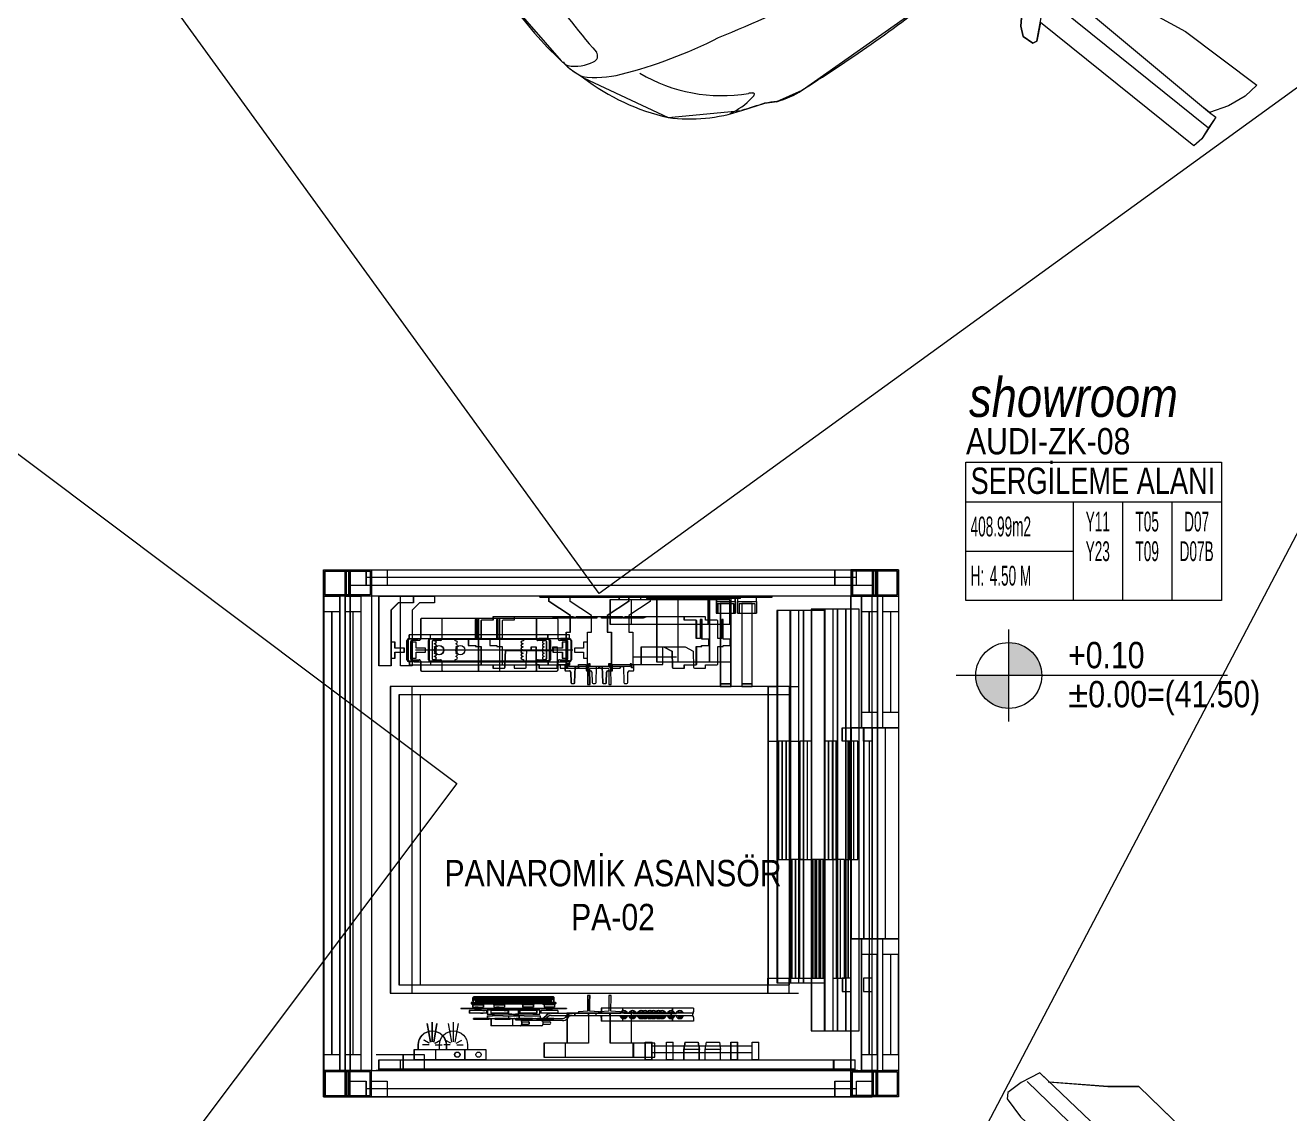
# Model space of a CAD drawing. Extents: x -1133 to 23780, y -1311 to 8245.
# Drawn here: x 2529.3 to 3009, y 938.6 to 1351.6 of the extents above; entities that cross this region are included whole.
import ezdxf
from ezdxf.enums import TextEntityAlignment as Align

# ---------------------------------------------------------------- set-up
doc = ezdxf.new("R2010")
doc.units = 0
doc.header["$MEASUREMENT"] = 0
doc.linetypes.add('DOT2', pattern=[0.125, 0, -0.125])
doc.linetypes.add('HIDDEN', pattern=[0.375, 0.25, -0.125])
doc.layers.get('0').update_dxf_attribs({"color": 9, "lineweight": 9})
for name, color, linetype, lineweight in [('04', 9, 'Continuous', 9), ('05V', 9, 'Continuous', 9), ('06D', 9, 'Continuous', 9), ('07K', 9, 'Continuous', 9), ('10', 9, 'Continuous', 9), ('15', 9, 'Continuous', 9), ('20', 9, 'DOT2', 9), ('21', 9, 'Continuous', 9), ('35', 9, 'Continuous', 9), ('40', 9, 'Continuous', 9), ('40B', 9, 'Continuous', 9)]:
    doc.layers.add(name, color=color, linetype=linetype, lineweight=lineweight)
doc.styles.add('Arial', font='arial.ttf', dxfattribs={"height": 2.5})
doc.styles.add('MuuM_TEXT-ITALIC', font='ARIALNI.TTF')
doc.styles.add('MuuM_TEXT-STANDART', font='ARIALN.TTF')

# ---------------------------------------------------------------- blocks, each defined once
blk = doc.blocks.new('0_elevationtarget-p')
h = blk.add_hatch(color=256)
h.paths.add_polyline_path([(2.5, 0, 0.414214), (0, 2.5), (0, 0)])
h.paths.add_polyline_path([(0, 0), (-2.5, 0, 0.414214), (0, -2.5)])
blk.add_line((0, -3.5), (0, 3.5))
blk.add_lwpolyline([(16.605, 0), (-4, 0)])
blk.add_circle((0, 0), 2.5)
at = {"style": 'Arial'}
blk.add_attdef('BITMISKOT', text='', height=2, dxfattribs=at).set_placement((4.5, 0), align=Align.BOTTOM_LEFT)
blk.add_attdef('KABAKOT', text='', height=2, dxfattribs=at).set_placement((4.5, -0.592), align=Align.TOP_LEFT)
blk = doc.blocks.new('Group-321-1')
at = {"lineweight": 0}
blk.add_lwpolyline([(384782.0711, 69367.4613), (384782.3403, 69367.353), (384782.3817, 69367.3414), (384782.4453, 69367.3332), (384782.7991, 69367.344), (384783.0363, 69367.4941), (384783.1021, 69367.5581), (384783.1403, 69367.5843), (384783.2058, 69367.6663), (384783.5053, 69368.2326)], dxfattribs=at)
for centre, radius, start, end in [((384865.0479, 69325.7189), 93.6961, 150.803073, 151.627747), ((384822.9409, 69349.5203), 45.4809, 151.91783, 153.89663), ((384776.6075, 69373.5829), 7.1236, 326.0794, 338.11644), ((384777.1322, 69372.6032), 7.5187, 319.30457, 325.96916), ((384778.0913, 69370.7376), 5.9654, 328.91966, 335.17019), ((384781.3493, 69368.793), 1.8423, 311.3278, 323.6363), ((384782.901, 69367.8424), 0.3521, 312.8289, 329.9815), ((384784.0734, 69371.3937), 4.2739, 243.022, 247.6072), ((384783.2896, 69367.3257), 0.2986, 119.996, 129.0494), ((384782.6682, 69368.0497), 0.6058, 266.1764, 306.5902), ((384782.7811, 69367.6377), 0.2809, 321.7491, 342.6581), ((384783.0862, 69367.4874), 0.0949, 118.2722, 126.8391), ((384795.1854, 69355.0563), 17.3868, 134.02483, 134.32996), ((384783.0473, 69367.5626), 0.0102, 71.2598, 124.0185), ((384783.0109, 69367.569), 0.0411, 338.6796, 359.2249), ((384783.048, 69367.5692), 0.00398, 351.8705, 50.8649), ((384782.5995, 69367.9217), 0.6112, 289.0571, 315.6122), ((384782.7254, 69368.6988), 1.3999, 242.1358, 254.0316), ((384782.4333, 69367.421), 0.0243, 315.6609, 61.8912), ((384782.3323, 69367.4878), 0.1449, 285.4734, 325.2346), ((384782.3147, 69367.695), 0.3803, 288.9864, 311.3457), ((384782.3942, 69367.4364), 0.0958, 241.6486, 262.7889), ((384782.3644, 69367.3745), 0.0272, 253.3718, 283.4544), ((384782.5977, 69368.1411), 0.8221, 259.3169, 284.18), ((384782.4317, 69367.5545), 0.2189, 256.7829, 272.2195)]:
    blk.add_arc(centre, radius, start, end, dxfattribs=at)
blk = doc.blocks.new('Group-323-1')
for p, q in [((384783.6449, 69368.4667), (384783.663, 69368.4998)), ((384783.663, 69368.4998), (384783.7403, 69368.5033)), ((384783.7049, 69368.5004), (384784.6228, 69368.2891)), ((384783.7403, 69368.5033), (384784.0265, 69368.5095)), ((384784.0265, 69368.5095), (384784.2703, 69368.527)), ((384784.2703, 69368.527), (384784.4021, 69368.5228)), ((384784.4021, 69368.5228), (384784.7363, 69368.4631)), ((384783.5713, 69368.4048), (384783.609, 69368.4878)), ((384783.5745, 69368.4113), (384783.6449, 69368.4667)), ((384783.609, 69368.4878), (384783.6313, 69368.4913)), ((384783.631, 69368.4558), (384783.7074, 69368.4395)), ((384783.6313, 69368.4913), (384783.6593, 69368.4854)), ((384783.7131, 69368.4511), (384783.7105, 69368.438)), ((384783.7219, 69368.4612), (384783.7131, 69368.4511)), ((384783.7613, 69368.4632), (384783.7219, 69368.4612)), ((384783.8035, 69368.4477), (384783.7613, 69368.4632)), ((384783.8281, 69368.4354), (384783.8035, 69368.4477)), ((384784.7363, 69368.4631), (384784.715, 69368.4056)), ((384783.7105, 69368.438), (384783.7223, 69368.4231)), ((384783.7223, 69368.4231), (384783.784, 69368.3851)), ((384783.8016, 69368.4089), (384783.766, 69368.4339)), ((384783.8561, 69368.4106), (384783.8016, 69368.4089)), ((384783.8271, 69368.4179), (384783.8281, 69368.4354)), ((384783.8654, 69368.406), (384783.8561, 69368.4106)), ((384783.9165, 69368.2343), (384783.8654, 69368.406)), ((384783.871, 69368.4001), (384784.645, 69368.2361)), ((384784.715, 69368.4056), (384784.6751, 69368.3445)), ((384783.8082, 69368.3333), (384783.5708, 69368.3847)), ((384783.784, 69368.3851), (384783.7954, 69368.3578)), ((384783.7954, 69368.3578), (384783.8361, 69368.258)), ((384784.626, 69368.1499), (384783.8955, 69368.3044)), ((384784.6751, 69368.3445), (384784.6231, 69368.2893)), ((384783.8361, 69368.258), (384783.8613, 69368.2275)), ((384784.6228, 69368.2891), (384784.5969, 69368.2948)), ((384784.6231, 69368.2893), (384784.6514, 69368.2844)), ((384784.6514, 69368.2844), (384784.6458, 69368.2359)), ((384783.8613, 69368.2275), (384783.9062, 69368.2214)), ((384783.9062, 69368.2214), (384783.9165, 69368.2343)), ((384784.6458, 69368.2359), (384784.642, 69368.1874)), ((384784.642, 69368.1874), (384784.626, 69368.1499))]:
    blk.add_line(p, q)
blk.add_lwpolyline([(384783.6295, 69368.491), (384783.6556, 69368.4862), (384783.663, 69368.4998), (384784.0265, 69368.5095), (384784.2703, 69368.527), (384784.4021, 69368.5228), (384784.7363, 69368.4631), (384784.715, 69368.4056), (384784.6751, 69368.3445), (384784.6228, 69368.2891), (384784.6514, 69368.2844), (384784.642, 69368.1874), (384784.626, 69368.1499), (384783.8955, 69368.3044), (384783.9165, 69368.2343), (384783.9062, 69368.2214), (384783.8613, 69368.2275), (384783.8361, 69368.258), (384783.8051, 69368.334), (384783.5708, 69368.3847)], close=True)
blk = doc.blocks.new('Group-324-1')
for p, q in [((384781.7733, 69371.0498), (384781.7031, 69371.0121)), ((384782.5366, 69370.3335), (384781.7733, 69371.0498)), ((384781.7031, 69371.0121), (384781.6524, 69370.9735)), ((384782.4941, 69370.2883), (384781.7252, 69371.016)), ((384781.8057, 69371.015), (384782.0321, 69370.9999)), ((384782.0321, 69370.9999), (384782.1497, 69371.0007)), ((384782.1497, 69371.0007), (384782.6141, 69370.5571)), ((384781.6524, 69370.9735), (384781.6499, 69370.9499)), ((384781.6499, 69370.9499), (384781.7011, 69370.8824)), ((384781.7011, 69370.8824), (384782.4371, 69370.2063)), ((384782.6141, 69370.5571), (384782.5545, 69370.4624)), ((384782.5545, 69370.4624), (384782.5076, 69370.3596))]:
    blk.add_line(p, q)
blk.add_lwpolyline([(384782.6141, 69370.5571), (384782.1497, 69371.0007), (384782.0321, 69370.9999), (384781.8107, 69371.0146), (384781.7733, 69371.0498), (384781.7031, 69371.0121), (384781.6524, 69370.9735), (384781.6499, 69370.9499), (384781.7011, 69370.8824), (384782.4371, 69370.2063), (384782.5131, 69370.3555), (384782.5079, 69370.3604), (384782.5545, 69370.4624)], close=True)
blk = doc.blocks.new('p-audi_arac')
at = {"layer": '06D', "lineweight": 0, "flags": 128}
blk.add_lwpolyline([(695.6, 0.8), (-4.4, 0.8), (-4.4, 400.8), (695.6, 400.8)], close=True, dxfattribs=at)
at = {"layer": '04', "xscale": 99.99999999999999, "yscale": 99.99999999999999, "zscale": 99.99999999999999, "rotation": 117.1763778173343}
for name in ['Group-321-1', 'Group-323-1', 'Group-324-1']:
    blk.add_blockref(name, (23745751.03, -31061967.79), dxfattribs=at)
blk = doc.blocks.new('0_roomno2')
blk.add_lwpolyline([(19.375, -10.5), (0, -10.5), (0, 0), (19.375, 0)], close=True)
for points in [[(0, -3), (19.375, -3)], [(8.125, -3), (8.125, -10.5)], [(11.875, -3), (11.875, -10.5)], [(15.625, -3), (15.625, -10.5)], [(0, -6.75), (8.125, -6.75)]]:
    blk.add_lwpolyline(points)
at = {"style": 'MuuM_TEXT-STANDART', "width": 0.6}
blk.add_text('H:', height=1.5, dxfattribs=at).set_placement((0.35, -8.608), align=Align.MIDDLE_LEFT)
at = {"style": 'Arial'}
blk.add_attdef('ODANO', (0, 1.17), '', height=2, dxfattribs=at)
blk.add_attdef('MEKANADI', text='', height=2, dxfattribs=at).set_placement((0.35, -3), align=Align.BOTTOM_LEFT)
at = {"style": 'MuuM_TEXT-STANDART', "width": 0.6}
for tag, p in [('YER01', (10, -4.5)), ('TAVAN01', (13.75, -4.5)), ('DUVAR01', (17.5, -4.5)), ('YER02', (10, -6.75)), ('TAVAN02', (13.75, -6.75)), ('DUVAR02', (17.5, -6.75)), ('YER03', (10, -9)), ('TAVAN03', (13.75, -9)), ('DUVAR03', (17.5, -9))]:
    blk.add_attdef(tag, text='', height=1.5, dxfattribs=at).set_placement(p, align=Align.MIDDLE_CENTER)
for tag, p in [('M2', (0.35, -4.875)), ('TEMIZTAVANYUKSEKLIGI', (1.8, -8.608))]:
    blk.add_attdef(tag, text='', height=1.5, dxfattribs=at).set_placement(p, align=Align.MIDDLE_LEFT)
blk = doc.blocks.new('p-as-01')
for p, q in [((582, 0), (-582, 0)), ((-582, 0), (-582, -1432)), ((582, -1432), (582, 0)), ((660, -2), (660, 43)), ((660, 43), (925, 43)), ((925, 43), (925, -87)), ((550, -32), (-550, -32)), ((-550, -32), (-550, -1432)), ((550, -1432), (550, -32)), ((720, -2), (660, -2)), ((690, -2), (690, -17)), ((750, -2), (690, -2)), ((690, -17), (712, -17)), ((712, -17), (712, -52)), ((872, -2), (720, -2)), ((728, -52), (728, -17)), ((728, -17), (750, -17)), ((750, -17), (750, -2)), ((900, -30), (872, -2)), ((900, -87), (900, -30)), ((676, -71), (662.5, -71)), ((662.5, -598), (662.5, -71)), ((676, -105), (676, -70)), ((676, -91), (676, -578)), ((679, -70), (679, -105)), ((757, -63), (683, -63)), ((683, -63), (757, -63)), ((757, -66), (683, -66)), ((712, -52), (728, -52)), ((720, -611.5), (720, -95.2)), ((761, -105), (761, -70)), ((764, -70), (764, -105)), ((764, -71), (777.5, -71)), ((764, -91), (764, -578)), ((777.5, -598), (777.5, -71)), ((925, -87), (900, -87)), ((679, -105), (676, -105)), ((764, -105), (761, -105)), ((678.5, -166.5), (680.5, -164.5)), ((678.5, -502.5), (678.5, -166.5)), ((680.5, -164.5), (684.3, -164.5)), ((684.3, -164.5), (685.8, -170.3)), ((690, -173.5), (690, -173.5)), ((694.2, -170.3), (694.8, -168)), ((694.8, -168), (697.2, -168)), ((697.2, -168), (697.8, -170.3)), ((702, -173.5), (702, -173.5)), ((706.2, -170.3), (706.8, -168)), ((706.8, -168), (709.2, -168)), ((709.2, -168), (709.8, -170.3)), ((714, -173.5), (714, -173.5)), ((718.2, -170.3), (718.8, -168)), ((718.8, -168), (721.2, -168)), ((721.2, -168), (721.8, -170.3)), ((726, -173.5), (726, -173.5)), ((730.2, -170.3), (730.8, -168)), ((730.8, -168), (733.2, -168)), ((733.2, -168), (733.8, -170.3)), ((738, -173.5), (738, -173.5)), ((742.2, -170.3), (742.8, -168)), ((742.8, -168), (745.2, -168)), ((745.2, -168), (745.8, -170.3)), ((750, -173.5), (750, -173.5)), ((754.2, -170.3), (755.7, -164.5)), ((755.7, -164.5), (759.5, -164.5)), ((759.5, -164.5), (761.5, -166.5)), ((761.5, -166.5), (761.5, -502.5)), ((-640, -267), (-640, -427)), ((-638, -267), (-640, -267)), ((-638, -267), (-638, -427)), ((-680, -377), (-680, -315.5)), ((-680, -315.5), (-680, -372)), ((-680, -315.5), (-678, -315.5)), ((-678, -315.5), (-680, -315.5)), ((-678, -377), (-678, -315.5)), ((-678, -315.5), (-678, -367)), ((-658, -364.5), (-658, -299.5)), ((-647, -299.5), (-658, -299.5)), ((-647, -364.5), (-647, -299.5)), ((-645.5, -320), (-647, -320)), ((-645.5, -320), (-645.5, -332)), ((-640, -322), (-645.5, -322)), ((-645.5, -332), (-645.5, -322)), ((-645.5, -332), (-645.5, -342)), ((-645.5, -344), (-645.5, -332)), ((-635, -322), (-638, -322)), ((-635, -312), (-635, -352)), ((-626, -312), (-635, -312)), ((-635, -332), (-635, -322)), ((-635, -332), (-635, -342)), ((-621, -307), (-626, -312)), ((-626, -312), (-626, -352)), ((-622, -308), (-622, -427)), ((-617.5, -307), (-621, -307)), ((-616.5, -308), (-617.5, -307)), ((-616.5, -308), (-616.5, -427)), ((-616.5, -318.5), (-613.9, -333.5)), ((-613.9, -520.5), (-613.9, -333.5)), ((-610.1, -333.5), (-613.9, -333.5)), ((-613, -313.5), (-599, -313.5)), ((-599, -313.5), (-613, -313.5)), ((-613, -315.5), (-613, -313.5)), ((-613, -313.5), (-613, -315.5)), ((-613, -315.5), (-599, -315.5)), ((-613, -315.5), (-599, -315.5)), ((-607.5, -318.5), (-610.1, -333.5)), ((-610.1, -333.5), (-610.1, -520.5)), ((-607.5, -535.5), (-607.5, -318.5)), ((-602, -318.5), (-607.5, -318.5)), ((-602, -318.5), (-602, -427)), ((-598, -318.7), (-598, -316.5)), ((-598, -316.5), (-598, -318.7)), ((-598, -318.7), (-598, -535.2)), ((-598, -318.7), (-598, -535.2)), ((-596, -316.5), (-596, -537.5)), ((-596, -537.5), (-596, -316.5)), ((640, -334.5), (840, -334.5)), ((-679, -382), (-706.1, -382)), ((-706.1, -493), (-706.1, -382)), ((-706.1, -383), (-678, -383)), ((-680, -372), (-678, -372)), ((-678, -372), (-680, -372)), ((-680, -377), (-680, -372)), ((-678, -377), (-680, -377)), ((-680, -377), (-678, -377)), ((-679, -382), (-679, -377)), ((-678, -367), (-678, -572.4)), ((-668, -367), (-678, -367)), ((-678, -367), (-678, -386.5)), ((-678, -372), (-678, -367)), ((-678, -377), (-678, -372)), ((-668, -367), (-668, -386.5)), ((-645.7, -367.5), (-661.7, -367.5)), ((-661.7, -367.5), (-661.7, -394.1)), ((-658, -342), (-658, -351)), ((-658, -360), (-658, -351)), ((-647, -364.5), (-658, -364.5)), ((-645.5, -344), (-647, -344)), ((-647, -350.9), (-647, -359.1)), ((-645.7, -394.1), (-645.7, -367.5)), ((-640, -342), (-645.5, -342)), ((-635, -342), (-638, -342)), ((-626, -352), (-635, -352)), ((-622, -356), (-626, -352)), ((-668, -427), (-668, -386.5)), ((-668, -396.5), (-668, -395.5)), ((-668, -427), (-668, -487)), ((-661.9, -427), (-661.9, -394.1)), ((-661.7, -394.1), (-661.9, -394.1)), ((-661.9, -395.2), (-661.9, -395.2)), ((-661.9, -459.9), (-661.9, -427)), ((-645.5, -427), (-645.5, -394.1)), ((-645.5, -395.2), (-645.5, -395.2)), ((-645.5, -459.9), (-645.5, -427)), ((-640, -427), (-640, -587)), ((-638, -427), (-638, -587)), ((-622, -546), (-622, -427)), ((-622, -432), (-622, -427)), ((-616.5, -546), (-616.5, -427)), ((-602, -535.5), (-602, -427)), ((-683.8, -476), (-684, -476)), ((-683.8, -493), (-683.8, -476)), ((-680, -477), (-680, -538.5)), ((-678, -477), (-680, -477)), ((-678, -477), (-680, -477)), ((-680, -482), (-680, -477)), ((-679, -477), (-679, -473.3)), ((-678, -448.9), (-678, -487)), ((-678, -477), (-678, -538.5)), ((-678, -482), (-678, -477)), ((-661.9, -458.8), (-661.9, -458.8)), ((-661.7, -459.9), (-661.9, -459.9)), ((-661.7, -459.9), (-661.7, -486.5)), ((-645.7, -486.5), (-645.7, -459.9)), ((-645.7, -459.9), (-645.5, -459.9)), ((-645.5, -458.8), (-645.5, -458.8)), ((-688.8, -498), (-701.1, -498)), ((-699, -498), (-699, -523.4)), ((-691, -498), (-691, -523.4)), ((-686, -572.4), (-686, -497.1)), ((-680, -538.5), (-680, -482)), ((-678, -482), (-680, -482)), ((-680, -482), (-678, -482)), ((-678, -538.5), (-678, -482)), ((-668, -487), (-678, -487)), ((-661.7, -486.5), (-645.7, -486.5)), ((-658, -554.5), (-658, -489.5)), ((-647, -489.5), (-658, -489.5)), ((-647, -554.5), (-647, -489.5)), ((-647, -503.1), (-647, -494.9)), ((-645.5, -510), (-647, -510)), ((-645.5, -510), (-645.5, -522)), ((-640, -512), (-645.5, -512)), ((-645.5, -522), (-645.5, -512)), ((-645.5, -534), (-645.5, -522)), ((-645.5, -522), (-645.5, -532)), ((-635, -512), (-638, -512)), ((-635, -542), (-635, -502)), ((-626, -502), (-635, -502)), ((-635, -522), (-635, -512)), ((-635, -522), (-635, -512)), ((-635, -522), (-635, -532)), ((-635, -522), (-635, -532)), ((-622, -498), (-626, -502)), ((-626, -542), (-626, -502)), ((-616.5, -535.5), (-613.9, -520.5)), ((-610.1, -520.5), (-613.9, -520.5)), ((-607.5, -535.5), (-610.1, -520.5)), ((680.5, -504.5), (678.5, -502.5)), ((684.3, -504.5), (680.5, -504.5)), ((685.8, -498.7), (684.3, -504.5)), ((690, -495.5), (690, -495.5)), ((694.8, -501), (694.2, -498.7)), ((697.2, -501), (694.8, -501)), ((697.8, -498.7), (697.2, -501)), ((702, -495.5), (702, -495.5)), ((706.8, -501), (706.2, -498.7)), ((709.2, -501), (706.8, -501)), ((709.8, -498.7), (709.2, -501)), ((714, -495.5), (714, -495.5)), ((718.8, -501), (718.2, -498.7)), ((721.2, -501), (718.8, -501)), ((721.8, -498.7), (721.2, -501)), ((726, -495.5), (726, -495.5)), ((730.8, -501), (730.2, -498.7)), ((733.2, -501), (730.8, -501)), ((733.8, -498.7), (733.2, -501)), ((738, -495.5), (738, -495.5)), ((742.8, -501), (742.2, -498.7)), ((745.2, -501), (742.8, -501)), ((745.8, -498.7), (745.2, -501)), ((750, -495.5), (750, -495.5)), ((755.7, -504.5), (754.2, -498.7)), ((759.5, -504.5), (755.7, -504.5)), ((761.5, -502.5), (759.5, -504.5)), ((-680, -538.5), (-678, -538.5)), ((-680, -538.5), (-678, -538.5)), ((-658, -550), (-658, -541)), ((-647, -554.5), (-658, -554.5)), ((-645.5, -534), (-647, -534)), ((-640, -532), (-645.5, -532)), ((-635, -532), (-638, -532)), ((-626, -542), (-635, -542)), ((-621, -547), (-626, -542)), ((-617.5, -547), (-621, -547)), ((-616.5, -546), (-617.5, -547)), ((-613, -538.5), (-599, -538.5)), ((-599, -538.5), (-613, -538.5)), ((-613, -538.5), (-613, -540.5)), ((-613, -538.5), (-613, -540.5)), ((-613, -540.5), (-599, -540.5)), ((-613, -540.5), (-599, -540.5)), ((-602, -535.5), (-607.5, -535.5)), ((-598, -535.2), (-598, -537.5)), ((-598, -535.2), (-598, -537.5)), ((679, -564), (676, -564)), ((676, -564), (676, -599)), ((679, -599), (679, -564)), ((764, -564), (761, -564)), ((761, -564), (761, -599)), ((764, -599), (764, -564)), ((-771, -582), (-825, -582)), ((-825, -582), (-825, -752)), ((-771, -670), (-771, -582)), ((-679, -589.3), (-670.5, -597.8)), ((-673.3, -583.7), (-665, -592)), ((-665.8, -609.1), (-665.8, -752)), ((-658, -608.9), (-658, -752)), ((-638, -587), (-640, -587)), ((676, -598), (662.5, -598)), ((757, -603), (683, -603)), ((757, -606), (683, -606)), ((683, -606), (757, -606)), ((728, -617), (712, -617)), ((712, -617), (712, -652)), ((728, -652), (728, -617)), ((764, -598), (777.5, -598)), ((852, -682), (904, -601)), ((904, -601), (920, -601)), ((920, -601), (920, -579.6)), ((920, -579.6), (925, -579.6)), ((925, -579.6), (925, -752.6)), ((-658, -670), (-771, -670)), ((-658, -752), (-658, -670)), ((653, -671), (653, -667)), ((653, -667), (788, -667)), ((668, -671), (653, -671)), ((668, -677), (668, -671)), ((712, -652), (690, -652)), ((690, -652), (690, -667)), ((690, -667), (750, -667)), ((750, -652), (728, -652)), ((750, -667), (750, -652)), ((788, -667), (788, -682)), ((-668, -1066), (-668, -699.5)), ((-668, -699.5), (-658, -699.5)), ((-658, -1066), (-658, -699.5)), ((-652, -713.5), (-658, -711)), ((-658, -711), (-658, -793)), ((-649.8, -748.2), (-652, -713.5)), ((652, -713.5), (649.8, -748.2)), ((658, -711), (652, -713.5)), ((658, -752), (658, -677)), ((658, -677), (668, -677)), ((658, -793), (658, -711)), ((788, -682), (852, -682)), ((-825, -752), (-825, -922)), ((-665.8, -752), (-658, -752)), ((-658, -834), (-658, -752)), ((-658, -752), (-658, -752)), ((-652, -790.5), (-649.8, -755.8)), ((-625.4, -748.2), (-649.8, -748.2)), ((-649.8, -755.8), (-625.4, -755.8)), ((-615.4, -747.5), (-625.4, -748.2)), ((-625.4, -755.8), (-615.4, -756)), ((-590, -747.5), (-615.4, -747.5)), ((-615.4, -756), (-590, -756.5)), ((-590, -756.5), (-590, -747.5)), ((615.4, -748), (590, -747.5)), ((590, -747.5), (590, -756.5)), ((590, -756.5), (615.4, -756.5)), ((625.4, -748.2), (615.4, -748)), ((615.4, -756.5), (625.4, -755.8)), ((649.8, -748.2), (625.4, -748.2)), ((625.4, -755.8), (649.8, -755.8)), ((649.8, -755.8), (652, -790.5)), ((658, -753.2), (658, -752)), ((658, -828.2), (658, -753.2)), ((925, -752.6), (925, -925.6)), ((-688, -1069.5), (-688, -799.5)), ((-674, -799.5), (-688, -799.5)), ((-674, -799.5), (-674, -801.5)), ((-673.5, -801.5), (-674, -801.5)), ((-673.5, -801.5), (-673.5, -800)), ((-673.5, -800), (-668.5, -800)), ((-668.5, -803.5), (-668.5, -800)), ((-668.5, -803.5), (-668, -803.5)), ((-668, -912.2), (-668, -799.5)), ((-658, -793), (-652, -790.5)), ((-658, -803.5), (-657.5, -803.5)), ((-658, -804.5), (-658, -829.5)), ((-657.5, -803.5), (-657.5, -800)), ((-657.5, -800), (-652.5, -800)), ((-652.5, -802.5), (-652.5, -800)), ((-652.5, -802.5), (-652, -802.5)), ((-638, -799.5), (-652, -799.5)), ((-652, -799.5), (-652, -802.5)), ((-638, -1069.5), (-638, -799.5)), ((652, -790.5), (658, -793)), ((-771, -922), (-771, -834)), ((-771, -834), (-658, -834)), ((653, -838.2), (653, -834.2)), ((653, -834.2), (668, -834.2)), ((788, -838.2), (653, -838.2)), ((668, -828.2), (658, -828.2)), ((668, -834.2), (668, -828.2)), ((852, -823.2), (788, -823.2)), ((788, -823.2), (788, -838.2)), ((904, -904.2), (852, -823.2)), ((-668, -876.9), (-672.5, -879.5)), ((-672.5, -879.5), (-672.5, -890.5)), ((-672.5, -890.5), (-668, -893.1)), ((-668, -909.9), (-672.5, -912.5)), ((-653.5, -879.5), (-658, -876.9)), ((-658, -893.1), (-653.5, -890.5)), ((-653.5, -912.5), (-658, -909.9)), ((-653.5, -890.5), (-653.5, -879.5)), ((920, -904.2), (904, -904.2)), ((920, -925.6), (920, -904.2)), ((-825, -922), (-771, -922)), ((-672.5, -912.5), (-672.5, -923.5)), ((-672.5, -923.5), (-668, -926.1)), ((-668, -942.9), (-672.5, -945.5)), ((-672.5, -945.5), (-672.5, -956.5)), ((-672.5, -956.5), (-668, -959.1)), ((-658, -926.1), (-653.5, -923.5)), ((-653.5, -945.5), (-658, -942.9)), ((-658, -959.1), (-653.5, -956.5)), ((-653.5, -923.5), (-653.5, -912.5)), ((-653.5, -956.5), (-653.5, -945.5)), ((925, -925.6), (920, -925.6)), ((-668, -975.9), (-672.5, -978.5)), ((-672.5, -978.5), (-672.5, -989.5)), ((-672.5, -989.5), (-668, -992.1)), ((-653.5, -978.5), (-658, -975.9)), ((-658, -992.1), (-653.5, -989.5)), ((-653.5, -989.5), (-653.5, -978.5)), ((-668, -1008.9), (-672.5, -1011.5)), ((-672.5, -1011.5), (-672.5, -1022.5)), ((-672.5, -1022.5), (-668, -1025.1)), ((-653.5, -1011.5), (-658, -1008.9)), ((-658, -1025.1), (-653.5, -1022.5)), ((-658, -1064.5), (-658, -1039.5)), ((-653.5, -1022.5), (-653.5, -1011.5)), ((-674, -1069.5), (-688, -1069.5)), ((-674, -1069.5), (-674, -1067.5)), ((-674, -1067.5), (-673.5, -1067.5)), ((-673.5, -1067.5), (-673.5, -1069)), ((-673.5, -1067.5), (-673.5, -1067.5)), ((-673.5, -1069), (-668.5, -1069)), ((-668.5, -1065.5), (-668.5, -1069)), ((-668.5, -1065.5), (-668, -1065.5)), ((-668, -1066), (-658, -1066)), ((-658, -1065.5), (-657.5, -1065.5)), ((-657.5, -1065.5), (-657.5, -1069)), ((-657.5, -1069), (-652.5, -1069)), ((-652.5, -1066.5), (-652.5, -1069)), ((-652.5, -1066.5), (-652, -1066.5)), ((-652, -1069.5), (-652, -1066.5)), ((-638, -1069.5), (-652, -1069.5)), ((592, -1252), (582, -1252)), ((582, -1252), (582, -1292)), ((582, -1292), (592, -1292)), ((592, -1292), (592, -1252)), ((896.6, -1252), (592, -1252)), ((592, -1252), (592, -1292)), ((592, -1292), (896.6, -1292)), ((896.6, -1292), (896.6, -1252)), ((-582, -1432), (-582, -1467)), ((-582, -1432), (-525, -1432)), ((550, -1432), (-550, -1432)), ((-525, -1432), (-525, -1567)), ((582, -1432), (375, -1432)), ((375, -1432), (375, -1467)), ((582, -1432), (582, -1467)), ((870, -1467), (-542.5, -1467)), ((-542.5, -1467), (-542.5, -1517)), ((375, -1472), (-75, -1472)), ((-75, -1472), (-75, -1517)), ((-75, -1487), (375, -1487)), ((375, -1517), (375, -1472)), ((870, -1517), (870, -1467)), ((-542.5, -1517), (870, -1517)), ((870, -1517), (-542.5, -1517)), ((-542.5, -1517), (-542.5, -1567)), ((-75, -1522), (-525, -1522)), ((-525, -1522), (-525, -1567)), ((-75, -1502), (375, -1502)), ((-75, -1517), (375, -1517)), ((-75, -1567), (-75, -1522)), ((870, -1567), (870, -1517)), ((-542.5, -1567), (870, -1567)), ((-525, -1537), (-75, -1537)), ((-525, -1552), (-75, -1552)), ((-525, -1567), (-75, -1567)), ((875, -1597), (-725, -1597)), ((-725, -1597), (-725, -1647)), ((-75, -1597), (-525, -1597)), ((-525, -1597), (-525, -1642)), ((-525, -1612), (-75, -1612)), ((-525, -1627), (-75, -1627)), ((-75, -1642), (-75, -1597)), ((875, -1647), (875, -1597)), ((875, -1647), (-725, -1647)), ((-725, -1647), (-725, -1697)), ((-725, -1647), (875, -1647)), ((-525, -1642), (-75, -1642)), ((375, -1647), (-75, -1647)), ((-75, -1647), (-75, -1692)), ((-75, -1662), (375, -1662)), ((-75, -1677), (375, -1677)), ((375, -1692), (375, -1647)), ((875, -1697), (875, -1647)), ((-725, -1697), (875, -1697)), ((-525, -1714), (-575, -1714)), ((-575, -1714), (-575, -1747)), ((-525, -1747), (-525, -1714)), ((-75, -1692), (375, -1692)), ((375, -1714), (425, -1714)), ((375, -1747), (375, -1714)), ((425, -1714), (425, -1747)), ((-575, -1747), (-525, -1747)), ((-525, -1737), (375, -1737)), ((425, -1747), (375, -1747))]:
    blk.add_line(p, q)
at = {"ltscale": 15}
for p, q in [((683, -82), (683, -109)), ((752, -77), (688, -77)), ((757, -109), (757, -82)), ((640, -119), (640, -550)), ((678, -114), (645, -114)), ((835, -114), (762, -114)), ((840, -550), (840, -119)), ((645, -555), (678, -555)), ((683, -560), (683, -587)), ((757, -587), (757, -560)), ((762, -555), (835, -555)), ((688, -592), (752, -592))]:
    blk.add_line(p, q, dxfattribs=at)
at = {"ltscale": 0.25}
for p, q in [((737, -323), (734, -323)), ((734, -323), (734, -343)), ((761, -296), (737, -296)), ((737, -296), (737, -323)), ((761, -322), (761, -296)), ((836.5, -322), (761, -322)), ((764, -343), (764, -328)), ((764, -328), (836.5, -328)), ((836.5, -328), (836.5, -322)), ((667, -343), (664, -346)), ((664, -346), (664, -389)), ((734, -343), (667, -343)), ((831, -343), (764, -343)), ((834, -346), (831, -343)), ((834, -389), (834, -346)), ((664, -389), (652, -389)), ((652, -389), (652, -431.6)), ((846, -389), (834, -389)), ((846, -612.5), (846, -389)), ((654.9, -434.6), (694, -435.6)), ((694, -435.6), (719, -436.5)), ((719, -436.5), (719, -534.8)), ((666, -563.6), (651.5, -563.6)), ((651.5, -563.6), (651.5, -632.6)), ((733, -552), (666, -552)), ((666, -552), (666, -563.6)), ((719, -534.8), (733, -534.8)), ((733, -534.8), (733, -552)), ((841.5, -626.4), (846, -612.5)), ((640.8, -665), (640.8, -678.8)), ((665.5, -662), (643.8, -662)), ((651.5, -632.6), (665.5, -632.6)), ((665.5, -632.6), (665.5, -662)), ((841.5, -702.5), (841.5, -626.4)), ((593.8, -687.7), (593.8, -696.4)), ((636.7, -683.7), (596.7, -684.7)), ((596.7, -699.4), (658, -700.9)), ((636.7, -683.7), (636.7, -683.7)), ((658, -700.9), (658, -803.1)), ((843, -702.5), (841.5, -702.5)), ((846, -798.5), (846, -705.5)), ((593.8, -807.6), (593.8, -816.3)), ((658, -803.1), (596.7, -804.6)), ((841.5, -877.6), (841.5, -801.5)), ((841.5, -801.5), (843, -801.5)), ((596.7, -819.3), (636.7, -820.3)), ((636.7, -820.3), (636.7, -820.3)), ((640.8, -825.2), (640.8, -839)), ((643.8, -842), (666, -842)), ((666, -842), (666, -952)), ((846, -891.5), (841.5, -877.6)), ((846, -1115), (846, -891.5)), ((-659, -920), (-659, -1004)), ((666, -952), (733, -952)), ((695, -920), (695, -1004)), ((733, -952), (733, -1036.9)), ((733, -1036.9), (715.8, -1067.8)), ((652, -1072.4), (652, -1115)), ((715.8, -1067.8), (654.9, -1069.4)), ((652, -1115), (664, -1115)), ((664, -1115), (664, -1158)), ((834, -1158), (834, -1115)), ((834, -1115), (846, -1115)), ((664, -1158), (667, -1161)), ((667, -1161), (734, -1161)), ((734, -1161), (734, -1181)), ((734, -1181), (737, -1181)), ((737, -1181), (737, -1208)), ((761, -1208), (761, -1182)), ((761, -1182), (836.5, -1182)), ((764, -1176), (764, -1161)), ((764, -1161), (831, -1161)), ((836.5, -1176), (764, -1176)), ((831, -1161), (834, -1158)), ((836.5, -1182), (836.5, -1176)), ((737, -1208), (761, -1208))]:
    blk.add_line(p, q, dxfattribs=at)
at = {"linetype": 'Continuous', "ltscale": 0.25}
for p, q in [((921, -567), (921, -1150.5)), ((921, -567), (925, -567)), ((925, -567), (925, -1149.5)), ((911, -832.5), (818, -832.5)), ((818, -832.5), (818, -1206.5)), ((911, -1206.5), (911, -832.5)), ((911, -1168.8), (911, -868.8)), ((911, -868.8), (921, -868.8)), ((921, -868.8), (921, -1168.8)), ((921, -972.5), (916, -972.5)), ((921, -972.5), (916, -972.5)), ((916, -1247.5), (916, -972.5)), ((921, -1247.5), (921, -972.5)), ((676, -1010), (676, -1210)), ((921, -1010), (676, -1010)), ((921, -1150.5), (921, -1159)), ((925, -1149.5), (925, -1159)), ((921, -1168.8), (911, -1168.8)), ((921, -1159), (921, -1165)), ((921, -1165), (921, -1172.5)), ((921, -1172.5), (921, -1367)), ((925, -1159), (925, -1165)), ((925, -1165), (925, -1173.4)), ((925, -1173.4), (925, -1367)), ((921, -1210), (676, -1210)), ((818, -1206.5), (911, -1206.5)), ((916, -1247.5), (921, -1247.5)), ((921, -1367), (925, -1367))]:
    blk.add_line(p, q, dxfattribs=at)
at = {"ltscale": 30}
for p, q in [((860.6, -1236.2), (860.6, -1307.7)), ((905, -1236.2), (860.6, -1236.2)), ((896.6, -1241.7), (860.6, -1241.7)), ((896.6, -1241.7), (896.6, -1302.2)), ((896.6, -1302.2), (860.6, -1302.2)), ((905, -1307.7), (860.6, -1307.7))]:
    blk.add_line(p, q, dxfattribs=at)
at = {"ltscale": 6}
for p, q in [((905, -1236.2), (905, -1307.7)), ((905, -1237), (925, -1237)), ((923, -1237), (923, -1307)), ((925, -1237), (925, -1307)), ((925, -1307), (905, -1307))]:
    blk.add_line(p, q, dxfattribs=at)
for centre, radius in [((720, -184.5), 17.5), ((-612, -327), 3), ((-612, -527), 3)]:
    blk.add_circle(centre, radius)
for centre, radius, start, end in [((683, -70), 7, 90, 180), ((683, -70), 4, 90, 180), ((688, -82), 5, 90, 180), ((752, -82), 5, 0, 90), ((757, -70), 7, 0, 90), ((757, -70), 4, 0, 90), ((645, -119), 5, 90, 180), ((678, -109), 5, 270, 0), ((762, -109), 5, 180, 270), ((835, -119), 5, 0, 90), ((690, -169.2), 4.3, 195, 270), ((690, -169.2), 4.3, 270, 345), ((702, -169.2), 4.3, 195, 270), ((702, -169.2), 4.3, 270, 345), ((714, -169.2), 4.3, 195, 270), ((714, -169.2), 4.3, 270, 345), ((726, -169.2), 4.3, 195, 270), ((726, -169.2), 4.3, 270, 345), ((738, -169.2), 4.3, 195, 270), ((738, -169.2), 4.3, 270, 345), ((750, -169.2), 4.3, 195, 270), ((750, -169.2), 4.3, 270, 345), ((-612, -327), 3, 0, 180), ((-612, -327), 3, 180, 0), ((-599, -316.5), 3, 0, 90), ((-599, -316.5), 3, 0, 90), ((-599, -316.5), 1, 0, 90), ((-599, -316.5), 1, 0, 90), ((-684, -470), 6, 270, 0), ((-701.1, -493), 5, 180, 270), ((-695, -523.4), 4, 180, 0), ((-688.8, -493), 5, 270, 0), ((-612, -527), 3, 0, 180), ((-612, -527), 3, 180, 0), ((690, -499.8), 4.3, 90, 165), ((690, -499.8), 4.3, 15, 90), ((702, -499.8), 4.3, 90, 165), ((702, -499.8), 4.3, 15, 90), ((714, -499.8), 4.3, 90, 165), ((714, -499.8), 4.3, 15, 90), ((726, -499.8), 4.3, 90, 165), ((726, -499.8), 4.3, 15, 90), ((738, -499.8), 4.3, 90, 165), ((738, -499.8), 4.3, 15, 90), ((750, -499.8), 4.3, 90, 165), ((750, -499.8), 4.3, 15, 90), ((-662, -572.4), 24, 180, 225), ((-662, -572.4), 16, 180, 225), ((-599, -537.5), 1, 270, 0), ((-599, -537.5), 3, 270, 0), ((-599, -537.5), 3, 270, 0), ((-599, -537.5), 1, 270, 0), ((645, -550), 5, 180, 270), ((678, -560), 5, 0, 90), ((762, -560), 5, 90, 180), ((835, -550), 5, 270, 0), ((-681.8, -609.1), 16, 0, 45), ((-682, -608.9), 24, 0, 45), ((683, -599), 7, 180, 270), ((683, -599), 4, 180, 270), ((688, -587), 5, 180, 270), ((752, -587), 5, 270, 0), ((757, -599), 4, 270, 0), ((757, -599), 7, 270, 0), ((-663, -885), 15, 109.4712, 250.5288), ((-663, -918), 15, 109.4712, 250.5288), ((-663, -885), 9.5, 121.7569, 238.2431), ((-663, -918), 9.5, 121.7569, 238.2431), ((-663, -885), 6, 146.4427, 213.5573), ((-663, -885), 15, 289.4712, 70.5288), ((-663, -885), 9.5, 301.7569, 58.2431), ((-663, -885), 6, 326.4427, 33.5573), ((-663, -918), 15, 289.4712, 70.5288), ((-663, -918), 9.5, 301.7569, 58.2431), ((-663, -951), 15, 109.4712, 250.5288), ((-663, -951), 9.5, 121.7569, 238.2431), ((-663, -918), 6, 146.4427, 213.5573), ((-663, -951), 6, 146.4427, 213.5573), ((-663, -918), 6, 326.4427, 33.5573), ((-663, -951), 15, 289.4712, 70.5288), ((-663, -951), 9.5, 301.7569, 58.2431), ((-663, -951), 6, 326.4427, 33.5573), ((-663, -984), 15, 109.4712, 250.5288), ((-663, -1017), 15, 109.4712, 250.5288), ((-663, -984), 9.5, 121.7569, 238.2431), ((-663, -984), 6, 146.4427, 213.5573), ((-663, -984), 15, 289.4712, 70.5288), ((-663, -984), 9.5, 301.7569, 58.2431), ((-663, -984), 6, 326.4427, 33.5573), ((-663, -1017), 15, 289.4712, 70.5288), ((-663, -1017), 9.5, 121.7569, 238.2431), ((-663, -1017), 6, 146.4427, 213.5573), ((-663, -1017), 9.5, 301.7569, 58.2431), ((-663, -1017), 6, 326.4427, 33.5573)]:
    blk.add_arc(centre, radius, start, end)
at = {"ltscale": 0.25}
for centre, radius, start, end in [((655, -431.6), 2.98, 180, 268.4759), ((643.8, -665), 3, 90, 180), ((596.8, -687.7), 3, 91.5, 180), ((596.8, -696.4), 2.99, 180, 268.6138), ((635.8, -678.8), 5, 280.303, 360), ((843, -705.5), 3, 360, 90), ((596.8, -807.6), 3, 91.3862, 180), ((843, -798.5), 3, 270, 0), ((596.8, -816.3), 3, 180, 268.5), ((635.8, -825.2), 5, 360, 79.697), ((643.8, -839), 3, 180, 270), ((655, -1072.4), 2.98, 91.5241, 180)]:
    blk.add_arc(centre, radius, start, end, dxfattribs=at)
blk = doc.blocks.new('p-asansör-')
at = {"color": 251}
for p, q in [((-194.5, 190), (-20, 190)), ((-194.5, 190), (-20, 190)), ((-193.5, 190), (-193.5, 186)), ((-193.5, 190), (-193.5, 186)), ((-193.5, 189.5), (-21, 189.5)), ((-193.5, 189.5), (-21, 189.5)), ((-30, 184), (-30, 190)), ((-30, 184), (-30, 190)), ((-21, 190), (-21, 186)), ((-21, 190), (-21, 186)), ((-21, 186), (-193.5, 186)), ((-21, 186), (-193.5, 186)), ((-124.5, 183.2), (-154.5, 183.2)), ((-124.5, 183.2), (-154.5, 183.2)), ((-20, 184), (-30, 184)), ((-20, 184), (-30, 184)), ((-124.5, 180.7), (-154.5, 180.7)), ((-124.5, 180.7), (-154.5, 180.7)), ((-42.38, 180.31), (-44.83, 180.31)), ((-42.38, 180.31), (-44.83, 180.31)), ((-42.21, 179.7), (-44.34, 178.47)), ((-42.21, 179.7), (-44.34, 178.47)), ((-41.76, 179.25), (-42.99, 172.13)), ((-41.76, 179.25), (-42.99, 172.13)), ((-41.15, 179.09), (-41.15, 171.63)), ((-41.15, 179.09), (-41.15, 171.63)), ((-40.54, 179.25), (-39.31, 172.13)), ((-40.54, 179.25), (-39.31, 172.13)), ((-40.09, 179.7), (-37.96, 178.47)), ((-40.09, 179.7), (-37.96, 178.47)), ((-39.92, 180.31), (-37.47, 180.31)), ((-39.92, 180.31), (-37.47, 180.31))]:
    blk.add_line(p, q, dxfattribs=at)
at = {"color": 251, "ltscale": 0.25}
for p, q in [((-157, 186), (-154.5, 186)), ((-157, 186), (-157, 179.2)), ((-157, 186), (-154.5, 186)), ((-157, 186), (-157, 179.2)), ((-154.5, 186), (-154.5, 179.2)), ((-154.5, 186), (-154.5, 179.2)), ((-124.5, 186), (-122, 186)), ((-124.5, 186), (-124.5, 179.2)), ((-124.5, 186), (-122, 186)), ((-124.5, 186), (-124.5, 179.2)), ((-122, 186), (-122, 179.2)), ((-122, 186), (-122, 179.2)), ((-154.5, 179.2), (-157, 179.2)), ((-154.5, 179.2), (-157, 179.2)), ((-142, 179.2), (-142.5, 182)), ((-142, 179.2), (-142.5, 182)), ((-137, 179.2), (-142, 179.2)), ((-137, 179.2), (-142, 179.2)), ((-137, 179.2), (-136.5, 182)), ((-137, 179.2), (-136.5, 182)), ((-122, 179.2), (-124.5, 179.2)), ((-122, 179.2), (-124.5, 179.2))]:
    blk.add_line(p, q, dxfattribs=at)
blk.add_lwpolyline([(-142.5, 182), (-136.5, 182), (-136.5, 186), (-142.5, 186), (-142.5, 182)], dxfattribs=at)
blk.add_lwpolyline([(-142.5, 182), (-136.5, 182), (-136.5, 186), (-142.5, 186), (-142.5, 182)], dxfattribs=at)
at = {"color": 251}
blk.add_lwpolyline([(-53.4, 186), (-34.4, 186), (-34.4, 182), (-53.4, 182)], close=True, dxfattribs=at)
blk.add_lwpolyline([(-53.4, 186), (-34.4, 186), (-34.4, 182), (-53.4, 182)], close=True, dxfattribs=at)
blk.add_lwpolyline([(-35.84, 182), (-35.84, 180.31, -1), (-46.46, 180.31), (-46.46, 182)], format="xyb", dxfattribs=at)
blk.add_lwpolyline([(-35.84, 182), (-35.84, 180.31, -1), (-46.46, 180.31), (-46.46, 182)], format="xyb", dxfattribs=at)
blk.add_circle((-50.65, 184), 1, dxfattribs=at)
blk.add_circle((-50.65, 184), 1, dxfattribs=at)
at = {"layer": '06D'}
for points in [[(-10, 200), (-200, 200)], [(-200, 200), (-10, 200)], [(-6, 10), (-6, 190)], [(0, 10), (0, 190)], [(-210, 184), (-210, 146)], [(-204, 184), (-204, 146)], [(-210, 16), (-210, 54)], [(-204, 54), (-204, 16)], [(-200, 6), (-10, 6)], [(-10, 0), (-200, 0)]]:
    blk.add_lwpolyline(points, dxfattribs=at)
for points in [[(-10, 190), (-200, 190), (-200, 10), (-10, 10)], [(-10, 190), (-200, 190), (-200, 10), (-10, 10)], [(-200, 60), (-210, 60), (-210, 140), (-200, 140)], [(-200, 60), (-210, 60), (-210, 140), (-200, 140)]]:
    blk.add_lwpolyline(points, close=True, dxfattribs=at)
at = {"layer": '07K'}
blk.add_lwpolyline([(-200, 60), (-200, 140), (-205, 140), (-205, 60)], close=True, dxfattribs=at)
blk.add_lwpolyline([(-200, 60), (-200, 140), (-205, 140), (-205, 60)], close=True, dxfattribs=at)
at = {"layer": '10'}
for points in [[(-200, 190), (-210, 190), (-210, 200), (-200, 200)], [(-200.5, 190.5), (-209.5, 190.5), (-209.5, 199.5), (-200.5, 199.5)], [(-200, 200), (-194, 200), (-194, 194), (-200, 194)], [(-16, 200), (-10, 200), (-10, 194), (-16, 194)], [(-10, 190), (0, 190), (0, 200), (-10, 200)], [(-9.5, 190.5), (-0.5, 190.5), (-0.5, 199.5), (-9.5, 199.5)], [(-204, 190), (-204, 184), (-210, 184), (-210, 190)], [(-6, 184), (-6, 190), (0, 190), (0, 184)], [(-204, 146), (-204, 140), (-210, 140), (-210, 146)], [(-204, 60), (-204, 54), (-210, 54), (-210, 60)], [(-204, 16), (-204, 10), (-210, 10), (-210, 16)], [(-6, 10), (-6, 16), (0, 16), (0, 10)], [(-200, 10), (-210, 10), (-210, 0), (-200, 0)], [(-10, 10), (0, 10), (0, 0), (-10, 0)], [(-200.5, 9.5), (-209.5, 9.5), (-209.5, 0.5), (-200.5, 0.5)], [(-200, 6), (-194, 6), (-194, 0), (-200, 0)], [(-16, 6), (-10, 6), (-10, 0), (-16, 0)], [(-9.5, 9.5), (-0.5, 9.5), (-0.5, 0.5), (-9.5, 0.5)]]:
    blk.add_lwpolyline(points, close=True, dxfattribs=at)
at = {"layer": '15'}
for points in [[(-194, 197), (-16, 197)], [(-207, 184), (-207, 146)], [(-3, 16), (-3, 184)], [(-207, 54), (-207, 16)], [(-194, 3), (-16, 3)]]:
    blk.add_lwpolyline(points, dxfattribs=at)
at = {"layer": '20'}
blk.add_lwpolyline([(-210, 60), (-210, 140)], dxfattribs=at)
blk.add_lwpolyline([(-210, 60), (-210, 140)], dxfattribs=at)
at = {"layer": '35'}
blk.add_lwpolyline([(-210, 200), (0, 200), (0, 0), (-210, 0)], close=True, dxfattribs=at)
at = {"layer": '05V', "xscale": 0.1, "yscale": 0.1, "rotation": 270}
blk.add_blockref('p-as-01', (-25.3, 102.5), dxfattribs=at)
blk = doc.blocks.new('p-zemin kat')
at = {"layer": '20', "linetype": 'HIDDEN', "lineweight": 0}
blk.add_arc((4088.57, -323.37), 2647.53, 80.45701, 156.55486, dxfattribs=at)
at = {"layer": '40'}
blk.add_lwpolyline([(1851.16, 326.92), (3319.5, 326.92), (3319.5, 343), (3280.52, 343), (3280.5, 427), (3319.5, 427), (3319.5, 570), (4025.5, 570), (4025.5, 427), (4064.5, 427), (4064.5, 343), (3980.5, 343), (3980.5, 326.92), (4680.5, 326.92), (4680.5, 427), (4780.58, 427), (4780.58, 1901.49, 0.054196), (4273.07, 1999.31), (4278.59, 2070.68, 0.306949), (1935.27, 740.05), (1999.45, 708.36, 0.043245), (1856.49, 345)], format="xyb", close=True, dxfattribs=at)
at = {"layer": '40B'}
blk.add_lwpolyline([(1935.27, 740.05, -0.306949), (4278.59, 2070.68, 0.001238), (4287.87, 2185.72, -0.024009), (4527.5, 2155.06), (4532.5, 2153.27), (4532.5, 2372.5), (4200, 2372.5), (3990, 2372.5), (3990, 2405), (3287.33, 2405), (3287.33, 2825), (2222.5, 2825)], format="xyb", dxfattribs=at)
blk.add_lwpolyline([(3364.5, 343), (3319.5, 343), (3319.5, 320), (1719.67, 320), (1719.67, 326.92), (1719.56, 328.25, -0.047611), (1885.58, 764.59), (1935.27, 740.05, -0.306949), (4278.59, 2070.68), (4283.12, 2125.91, -0.05155), (4780.05, 2034.32), (4787.5, 2034.32), (4787.5, 320), (4025.5, 320), (4025.5, 570), (3319.5, 570), (3319.5, 427), (3364.5, 427), (3364.5, 343)], format="xyb", close=True, dxfattribs=at)
at = {"rotation": 180}
blk.add_blockref('p-asansör-', (2642.5, 1145), dxfattribs=at)
at = {"layer": '21'}
ref = blk.add_blockref('0_roomno2', (2886.2, 1185.78), dxfattribs=dict(at, xscale=5, yscale=5, zscale=5))
ref.add_attrib('ODANO', 'AUDI-ZK-08', dxfattribs={"layer": '0', "height": 10, "style": 'MuuM_TEXT-STANDART'}).set_placement((2886.2, 1185.78), align=Align.BOTTOM_LEFT)
ref.add_attrib('MEKANADI', 'SERGİLEME ALANI ', dxfattribs={"layer": '0', "height": 10, "style": 'MuuM_TEXT-STANDART', "width": 0.9}).set_placement((2887.95, 1170.78), align=Align.BOTTOM_LEFT)
ref.add_attrib('M2', '408.99m2', dxfattribs={"layer": '0', "height": 7.5, "style": 'MuuM_TEXT-STANDART', "width": 0.6}).set_placement((2887.95, 1161.41), align=Align.MIDDLE_LEFT)
ref.add_attrib('TEMIZTAVANYUKSEKLIGI', '4.50 M', dxfattribs={"layer": '0', "height": 7.5, "style": 'MuuM_TEXT-STANDART', "width": 0.6}).set_placement((2895.2, 1142.74), align=Align.MIDDLE_LEFT)
ref.add_attrib('YER01', 'Y11', dxfattribs={"layer": '0', "height": 7.5, "style": 'MuuM_TEXT-STANDART', "width": 0.6}).set_placement((2936.2, 1163.28), align=Align.MIDDLE_CENTER)
ref.add_attrib('TAVAN01', 'T05', dxfattribs={"layer": '0', "height": 7.5, "style": 'MuuM_TEXT-STANDART', "width": 0.6}).set_placement((2954.95, 1163.28), align=Align.MIDDLE_CENTER)
ref.add_attrib('DUVAR01', 'D07', dxfattribs={"layer": '0', "height": 7.5, "style": 'MuuM_TEXT-STANDART', "width": 0.6}).set_placement((2973.7, 1163.28), align=Align.MIDDLE_CENTER)
ref.add_attrib('YER02', 'Y23', dxfattribs={"layer": '0', "height": 7.5, "style": 'MuuM_TEXT-STANDART', "width": 0.6}).set_placement((2936.2, 1152.03), align=Align.MIDDLE_CENTER)
ref.add_attrib('TAVAN02', 'T09', dxfattribs={"layer": '0', "height": 7.5, "style": 'MuuM_TEXT-STANDART', "width": 0.6}).set_placement((2954.95, 1152.03), align=Align.MIDDLE_CENTER)
ref.add_attrib('DUVAR02', 'D07B', dxfattribs={"layer": '0', "height": 7.5, "style": 'MuuM_TEXT-STANDART', "width": 0.6}).set_placement((2973.7, 1152.03), align=Align.MIDDLE_CENTER)
at = {"layer": '21', "insert": (2752.29, 1021.48), "char_height": 10, "attachment_point": 5, "style": 'MuuM_TEXT-STANDART'}
blk.add_mtext_dynamic_manual_height_columns('PANAROMİK ASANSÖR\\PPA-02', width=388.5584, gutter_width=156.51, heights=[0], dxfattribs=at)
at = {"layer": '40', "insert": (2926.98, 1210.4), "char_height": 15, "width": 335.6561, "attachment_point": 5, "style": 'MuuM_TEXT-ITALIC'}
blk.add_mtext('showroom', dxfattribs=at)

msp = doc.modelspace()

# ---------------------------------------------------------------- linework, layer by layer
at = {"layer": '20', "linetype": 'HIDDEN', "lineweight": 0}
msp.add_lwpolyline([(1754.32, 730, -0.342283), (4527.5, 2199.66, -0.342283)], format="xyb", dxfattribs=at)
at = {"layer": '35'}
msp.add_arc((4088.57, -323.37), 2401.58, 85.46185, 153.71717, dxfattribs=at)

# ---------------------------------------------------------------- block references
at = {"rotation": 180}
for p in [(2642.63, 1145), (2650.63, 1145)]:
    msp.add_blockref('p-asansör-', p, dxfattribs=at)
at = {"layer": '04'}
for p, rotation in [((3074.89, 1868.75), 215.9470275238132), ((2369.9, 1300.99), 233.1035627324714), ((3038.51, 1211.39), 242.3325881705122)]:
    msp.add_blockref('p-audi_arac', p, dxfattribs=dict(at, rotation=rotation))
at = {"layer": '10'}
msp.add_blockref('p-zemin kat', (0, 0), dxfattribs=at)
at = {"layer": '21'}
ref = msp.add_blockref('0_elevationtarget-p', (2902.43, 1104.89), dxfattribs=dict(at, xscale=5, yscale=5, zscale=0.5))
ref.add_attrib('BITMISKOT', '+0.10', dxfattribs={"layer": '0', "height": 10, "style": 'MuuM_TEXT-STANDART'}).set_placement((2924.93, 1104.62), align=Align.BOTTOM_LEFT)
ref.add_attrib('KABAKOT', '%%P0.00=(41.50)', dxfattribs={"layer": '0', "height": 10, "style": 'MuuM_TEXT-STANDART'}).set_placement((2924.93, 1089.79), align=Align.BOTTOM_LEFT)

doc.saveas('drawing.dxf')
